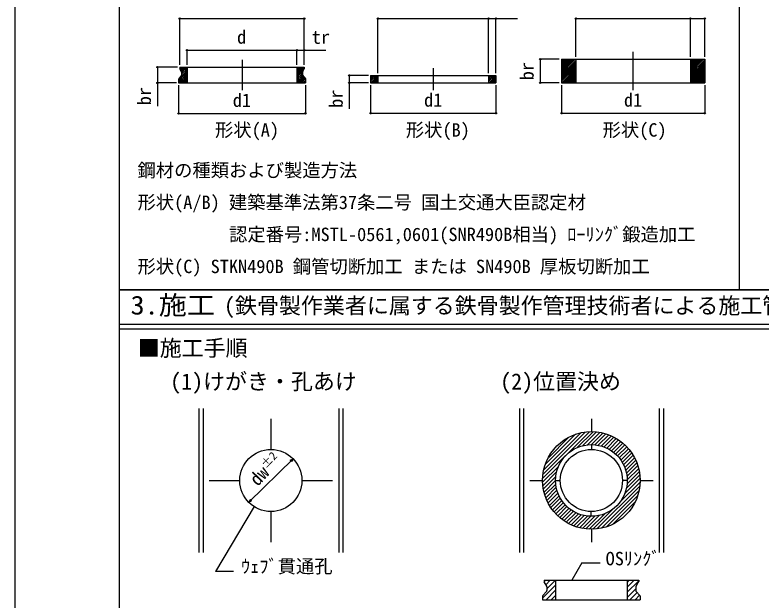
# Model space of a CAD drawing. Units: millimetres, scale not verified. Extents: x -27088 to 3772, y -2667 to 2667.
# Drawn here: x -3772 to -2142, y -1716 to -438 of the extents above; entities that cross this region are included whole.
import ezdxf
from ezdxf.enums import TextEntityAlignment as Align

# ---------------------------------------------------------------- set-up
doc = ezdxf.new("R2010")
doc.units = ezdxf.units.MM
doc.header["$LTSCALE"] = 8
doc.linetypes.add('USER3', pattern=[50.8, 31.75, -6.35, 6.35, -6.35])
for name, color, linetype in [('0-0_0', 7, 'Continuous'), ('0-1_HARI', 7, 'Continuous'), ('0-2_WAKU', 7, 'Continuous'), ('0-3_SUNPOU', 7, 'Continuous'), ('0-4_HATTI', 7, 'Continuous'), ('0-5_MOJI', 7, 'Continuous'), ('0-6_DEFPOINTS', 7, 'Continuous')]:
    doc.layers.add(name, color=color, linetype=linetype)
doc.styles.add('ＭＳ ゴシック', font='')
doc.styles.get('ＭＳ ゴシック').set_extended_font_data('MS Gothic')

msp = doc.modelspace()

# ---------------------------------------------------------------- hatches: boundary and pattern name
at = {"layer": '0-0_0'}
for points in [[(-3410.316, -445.886, 1), (-3413.316, -445.886, 1)], [(-3138.317, -445.886, 1), (-3141.317, -445.886, 1)], [(-2977.267, -445.886, 1), (-2980.267, -445.886, 1)], [(-2735.667, -445.886, 1), (-2738.667, -445.886, 1)], [(-2719.667, -445.886, 1), (-2722.667, -445.886, 1)], [(-2545.025, -445.886, 1), (-2548.025, -445.886, 1)], [(-2294.626, -445.886, 1), (-2297.626, -445.886, 1)], [(-2263.426, -445.886, 1), (-2266.426, -445.886, 1)], [(-3394.316, -515.171, 1), (-3397.316, -515.171, 1)], [(-3154.317, -515.171, 1), (-3157.317, -515.171, 1)], [(-3138.317, -515.171, 1), (-3141.317, -515.171, 1)], [(-2622.892, -534.882, 1), (-2625.892, -534.882, 1)], [(-3459.025, -552.125, 1), (-3462.025, -552.125, 1)], [(-3039.933, -570.076, 1), (-3042.933, -570.076, 1)], [(-3459.025, -586.525, 1), (-3462.025, -586.525, 1)], [(-3039.933, -586.076, 1), (-3042.933, -586.076, 1)], [(-2622.892, -586.082, 1), (-2625.892, -586.082, 1)], [(-3412.716, -653.191, 1), (-3415.716, -653.191, 1)], [(-3135.917, -653.191, 1), (-3138.917, -653.191, 1)], [(-2993.266, -652.743, 1), (-2996.266, -652.743, 1)], [(-2719.667, -652.743, 1), (-2722.667, -652.743, 1)], [(-2576.225, -652.749, 1), (-2579.225, -652.749, 1)], [(-2263.426, -652.749, 1), (-2266.426, -652.749, 1)]]:
    msp.add_hatch(color=256, dxfattribs=at).paths.add_polyline_path(points)

# ---------------------------------------------------------------- linework, layer by layer
for p, q in [((-2189.109, -1038.4), (-2189.109, 2109.376)), ((1586.7, -1038.4), (-3543.3, -1038.4))]:
    msp.add_line(p, q, dxfattribs=at)
for centre, radius in [((-3411.816, -445.886), 1.5), ((-3139.817, -445.886), 1.5), ((-2978.767, -445.886), 1.5), ((-2737.167, -445.886), 1.5), ((-2721.167, -445.886), 1.5), ((-2546.525, -445.886), 1.5), ((-2296.126, -445.886), 1.5), ((-2264.926, -445.886), 1.5), ((-3395.816, -515.171), 1.5), ((-3155.817, -515.171), 1.5), ((-3139.817, -515.171), 1.5), ((-2624.392, -534.882), 1.5), ((-3460.525, -552.125), 1.5), ((-3041.433, -570.076), 1.5), ((-3460.525, -586.525), 1.5), ((-3041.433, -586.076), 1.5), ((-2624.392, -586.082), 1.5), ((-3414.216, -653.191), 1.5), ((-3137.417, -653.191), 1.5), ((-2994.766, -652.743), 1.5), ((-2721.167, -652.743), 1.5), ((-2577.725, -652.749), 1.5), ((-2264.926, -652.749), 1.5), ((-3212.707, -1454.839), 67.854)]:
    msp.add_circle(centre, radius, dxfattribs=at)
at = {"layer": '0-1_HARI'}
for p, q in [((-2577.725, -534.882), (-2577.725, -586.082)), ((-2577.725, -534.882), (-2264.926, -534.882)), ((-2546.525, -534.882), (-2546.525, -586.082)), ((-2296.126, -534.882), (-2296.126, -586.082)), ((-2264.926, -534.882), (-2264.926, -586.082)), ((-3411.816, -552.125), (-3411.816, -556.125)), ((-3411.816, -552.125), (-3139.817, -552.125)), ((-3395.816, -552.125), (-3395.816, -586.525)), ((-3155.817, -552.125), (-3155.817, -586.525)), ((-3139.817, -552.125), (-3139.817, -556.125)), ((-3407.816, -569.725), (-3414.216, -578.525)), ((-3407.816, -563.325), (-3411.816, -556.125)), ((-3407.816, -563.325), (-3407.816, -569.725)), ((-3143.817, -563.325), (-3139.817, -556.125)), ((-3143.817, -563.325), (-3143.817, -569.725)), ((-3143.817, -569.725), (-3137.417, -577.725)), ((-2994.766, -570.076), (-2994.766, -586.076)), ((-2994.766, -570.076), (-2721.167, -570.076)), ((-2978.767, -570.076), (-2978.767, -586.076)), ((-2737.167, -570.076), (-2737.167, -586.076)), ((-2721.167, -570.076), (-2721.167, -586.076)), ((-3414.216, -578.525), (-3414.216, -586.525)), ((-3414.216, -586.525), (-3137.417, -586.525)), ((-3137.417, -577.725), (-3137.417, -586.525)), ((-2994.766, -586.076), (-2721.167, -586.076)), ((-2577.725, -586.082), (-2264.926, -586.082)), ((-3369.874, -1297.426), (-3369.874, -1612.023)), ((-3360.961, -1297.426), (-3360.961, -1612.023)), ((-3064.191, -1297.426), (-3064.191, -1612.023)), ((-3055.277, -1297.426), (-3055.277, -1612.023)), ((-2669.875, -1297.426), (-2669.875, -1612.023)), ((-2660.962, -1297.426), (-2660.962, -1612.023)), ((-2364.192, -1297.426), (-2364.192, -1612.023)), ((-2355.278, -1297.426), (-2355.278, -1612.023)), ((-2616.001, -1672.744), (-2616.001, -1675.222)), ((-2616.001, -1672.744), (-2409.153, -1672.744)), ((-2610.059, -1685.546), (-2615.651, -1676.459)), ((-2590.833, -1672.744), (-2590.833, -1715.215)), ((-2434.321, -1672.744), (-2434.321, -1715.215)), ((-2415.095, -1685.546), (-2409.503, -1676.459)), ((-2409.153, -1672.744), (-2409.153, -1675.222)), ((-2609.709, -1686.782), (-2609.709, -1695.416)), ((-2415.445, -1686.782), (-2415.445, -1695.416)), ((-2619.147, -1707.486), (-2619.147, -1715.215)), ((-2610.334, -1697.017), (-2618.521, -1705.885)), ((-2414.819, -1697.017), (-2406.633, -1705.885)), ((-2406.007, -1707.486), (-2406.007, -1715.215)), ((-2619.147, -1715.215), (-2406.007, -1715.215))]:
    msp.add_line(p, q, dxfattribs=at)
for radius in [106.57, 78.256, 67.854]:
    msp.add_circle((-2512.577, -1454.724), radius, dxfattribs=at)
for centre, start, end in [((-2613.641, -1675.222), 180, 211.6075), ((-2411.512, -1675.222), 328.3925, 0), ((-2612.068, -1686.782), 0, 31.6075), ((-2413.085, -1686.782), 148.3925, 180), ((-2616.787, -1707.486), 137.29061, 180), ((-2612.068, -1695.416), 317.29061, 0), ((-2413.085, -1695.416), 180, 222.70939), ((-2408.366, -1707.486), 0, 42.70939)]:
    msp.add_arc(centre, 2.36, start, end, dxfattribs=at)
at = {"layer": '0-2_WAKU'}
for p, q in [((-3543.3, -2438.4), (-3543.3, 2109.376)), ((-3543.3, -1038.4), (1586.7, -1038.4)), ((-3543.3, -1113.4), (1586.7, -1113.4)), ((-3543.3, -1123.4), (1586.7, -1123.4))]:
    msp.add_line(p, q, dxfattribs=at)
at = {"layer": '0-3_SUNPOU'}
for p, q in [((-3411.816, -445.886), (-3139.817, -445.886)), ((-3411.816, -547.125), (-3411.816, -445.886)), ((-3139.817, -533.601), (-3139.817, -445.886)), ((-2978.767, -445.886), (-2673.73, -445.886)), ((-2978.767, -565.076), (-2978.767, -445.886)), ((-2737.167, -551.552), (-2737.167, -445.886)), ((-2737.167, -565.076), (-2737.167, -445.886)), ((-2721.167, -565.076), (-2721.167, -445.886)), ((-2546.525, -445.886), (-2264.926, -445.886)), ((-2546.525, -529.882), (-2546.525, -445.886)), ((-2296.126, -516.358), (-2296.126, -445.886)), ((-2296.126, -529.882), (-2296.126, -445.886)), ((-2264.926, -529.882), (-2264.926, -445.886)), ((-3155.817, -547.125), (-3155.817, -515.171)), ((-3155.817, -547.125), (-3155.817, -515.171)), ((-3139.817, -547.125), (-3139.817, -510.171)), ((-3460.525, -552.125), (-3460.525, -637.62)), ((-3416.458, -552.125), (-3460.525, -552.125)), ((-3041.433, -570.076), (-3041.433, -643.172)), ((-2999.766, -570.076), (-3041.433, -570.076)), ((-3418.858, -586.525), (-3460.525, -586.525)), ((-2999.766, -586.076), (-3041.433, -586.076)), ((-2582.725, -586.082), (-2624.392, -586.082)), ((-3414.216, -591.525), (-3414.216, -653.191)), ((-3137.417, -591.525), (-3137.417, -653.191)), ((-2994.766, -591.076), (-2994.766, -652.743)), ((-2721.167, -591.076), (-2721.167, -652.743)), ((-2264.926, -591.082), (-2264.926, -652.749)), ((-3414.216, -653.191), (-3137.417, -653.191)), ((-2994.766, -652.743), (-2721.167, -652.743)), ((-3212.707, -1320.147), (-3212.707, -1386.984)), ((-2512.577, -1320.032), (-2512.577, -1348.155)), ((-2512.406, -1376.469), (-2512.406, -1386.871)), ((-3164.381, -1407.217), (-3261.033, -1502.46)), ((-3169.948, -1411.277), (-3164.381, -1407.217)), ((-3164.381, -1407.217), (-3168.686, -1412.605)), ((-3167.933, -1410.616), (-3168.625, -1411.278)), ((-3167.097, -1410.616), (-3168.155, -1411.941)), ((-3166.444, -1410.616), (-3167.649, -1412.603)), ((-3347.399, -1454.839), (-3280.561, -1454.839)), ((-3144.852, -1454.839), (-3078.015, -1454.839)), ((-2647.269, -1454.724), (-2619.147, -1454.724)), ((-2590.833, -1454.554), (-2580.43, -1454.554)), ((-2434.321, -1454.895), (-2444.723, -1454.895)), ((-2406.007, -1454.724), (-2377.885, -1454.724)), ((-3256.892, -1496.953), (-3261.033, -1502.46)), ((-3261.033, -1502.46), (-3255.583, -1498.234)), ((-3259.001, -1498.878), (-3257.908, -1496.951)), ((-3256.891, -1496.951), (-3258.34, -1498.878)), ((-3258.34, -1498.878), (-3257.427, -1497.664)), ((-3257.908, -1496.951), (-3257.543, -1496.309)), ((-3257.543, -1496.309), (-3256.891, -1496.951)), ((-3257.427, -1497.664), (-3256.891, -1496.951)), ((-3256.166, -1497.664), (-3257.398, -1498.878)), ((-3257.398, -1498.878), (-3256.746, -1498.236)), ((-3256.891, -1496.951), (-3256.166, -1497.664)), ((-3256.746, -1498.236), (-3256.166, -1497.664)), ((-3256.414, -1498.878), (-3255.585, -1498.236)), ((-3255.585, -1498.236), (-3256.414, -1498.878)), ((-3256.166, -1497.664), (-3255.585, -1498.236)), ((-3255.585, -1498.236), (-3254.932, -1498.878)), ((-3249.52, -1511.839), (-3333.895, -1653.925)), ((-3212.707, -1522.693), (-3212.707, -1589.531)), ((-2512.747, -1532.98), (-2512.747, -1522.578)), ((-2512.577, -1561.294), (-2512.577, -1589.417)), ((-2533.113, -1634.606), (-2555.239, -1672.744)), ((-2533.113, -1634.606), (-2493.763, -1634.606)), ((-3294.359, -1653.925), (-3333.895, -1653.925))]:
    msp.add_line(p, q, dxfattribs=at)
at = {"layer": '0-3_SUNPOU', "linetype": 'USER3'}
for p, q in [((-2421.776, -518.882), (-2421.776, -602.082)), ((-3275.817, -536.125), (-3275.817, -602.525)), ((-2858.417, -554.076), (-2858.417, -602.076))]:
    msp.add_line(p, q, dxfattribs=at)
at = {"layer": '0-3_SUNPOU'}
for points in [[(-3395.816, -547.125), (-3395.816, -515.171), (-3092.38, -515.171)], [(-2582.725, -534.882), (-2624.392, -534.882), (-2624.392, -586.082)], [(-2577.725, -591.082), (-2577.725, -652.749), (-2264.926, -652.749)], [(-3169.042, -1410.616), (-3169.95, -1411.278), (-3170.582, -1410.616)], [(-3168.625, -1411.278), (-3169.317, -1411.941), (-3169.95, -1411.278), (-3169.042, -1410.616)], [(-3168.155, -1411.941), (-3168.684, -1412.603), (-3169.317, -1411.941), (-3167.933, -1410.616)], [(-3167.649, -1412.603), (-3168.051, -1413.266), (-3168.684, -1412.603), (-3167.097, -1410.616)], [(-3164.381, -1407.217), (-3167.933, -1410.616), (-3164.381, -1407.217)], [(-3257.398, -1498.878), (-3261.033, -1502.46), (-3257.398, -1498.878)]]:
    msp.add_lwpolyline(points, dxfattribs=at)
for points in [[(-3168.051, -1413.266), (-3170.582, -1410.616), (-3164.381, -1407.217)], [(-3254.932, -1498.878), (-3257.543, -1496.309), (-3261.033, -1502.46)]]:
    msp.add_lwpolyline(points, close=True, dxfattribs=at)
at = {"layer": '0-4_HATTI'}
for p, q in [((-2577.725, -564.856), (-2547.752, -534.882)), ((-2577.725, -561.264), (-2551.344, -534.882)), ((-2577.725, -557.672), (-2554.936, -534.882)), ((-2577.725, -554.08), (-2558.528, -534.882)), ((-2577.725, -550.488), (-2562.12, -534.882)), ((-2577.725, -546.896), (-2565.712, -534.882)), ((-2577.725, -543.304), (-2569.304, -534.882)), ((-2577.725, -539.712), (-2572.896, -534.882)), ((-2577.725, -536.12), (-2576.488, -534.882)), ((-2577.725, -568.448), (-2546.525, -537.248)), ((-2296.126, -563.44), (-2267.568, -534.882)), ((-2296.126, -559.848), (-2271.16, -534.882)), ((-2296.126, -556.256), (-2274.752, -534.882)), ((-2296.126, -552.664), (-2278.344, -534.882)), ((-2296.126, -549.072), (-2281.936, -534.882)), ((-2296.126, -545.48), (-2285.528, -534.882)), ((-2296.126, -541.888), (-2289.12, -534.882)), ((-2296.126, -538.296), (-2292.713, -534.882)), ((-2296.126, -567.032), (-2264.926, -535.832)), ((-3411.816, -553.725), (-3410.216, -552.125)), ((-3411.391, -556.891), (-3406.624, -552.125)), ((-3410.108, -559.2), (-3403.032, -552.125)), ((-3408.825, -561.51), (-3399.44, -552.125)), ((-3407.816, -564.093), (-3395.848, -552.125)), ((-3155.817, -567.132), (-3140.809, -552.125)), ((-3155.817, -563.54), (-3144.401, -552.125)), ((-3155.817, -559.948), (-3147.993, -552.125)), ((-3155.817, -556.356), (-3151.585, -552.125)), ((-3155.817, -552.764), (-3155.177, -552.125)), ((-2577.725, -572.041), (-2546.525, -540.841)), ((-2577.725, -575.633), (-2546.525, -544.433)), ((-2577.725, -579.225), (-2546.525, -548.025)), ((-2577.725, -582.817), (-2546.525, -551.617)), ((-2296.126, -570.624), (-2264.926, -539.425)), ((-2296.126, -574.217), (-2264.926, -543.017)), ((-2296.126, -577.809), (-2264.926, -546.609)), ((-2296.126, -581.401), (-2264.926, -550.201)), ((-2296.126, -584.993), (-2264.926, -553.793)), ((-3414.216, -581.269), (-3395.816, -562.869)), ((-3414.216, -584.862), (-3395.816, -566.462)), ((-3412.288, -586.525), (-3395.816, -570.054)), ((-3411.956, -575.417), (-3395.816, -559.277)), ((-3407.816, -567.685), (-3395.816, -555.685)), ((-3155.817, -570.725), (-3139.817, -554.725)), ((-3155.817, -574.317), (-3142.556, -561.056)), ((-3155.817, -577.909), (-3143.817, -565.909)), ((-3155.817, -581.501), (-3143.817, -569.501)), ((-2994.766, -582.563), (-2982.28, -570.076)), ((-2994.766, -578.971), (-2985.872, -570.076)), ((-2994.766, -575.379), (-2989.464, -570.076)), ((-2994.766, -571.787), (-2993.056, -570.076)), ((-2994.688, -586.076), (-2978.767, -570.155)), ((-2737.167, -583.594), (-2723.649, -570.076)), ((-2737.167, -580.002), (-2727.241, -570.076)), ((-2737.167, -576.41), (-2730.833, -570.076)), ((-2737.167, -572.818), (-2734.425, -570.076)), ((-2577.399, -586.082), (-2546.525, -555.209)), ((-2573.807, -586.082), (-2546.525, -558.801)), ((-2570.215, -586.082), (-2546.525, -562.393)), ((-2566.623, -586.082), (-2546.525, -565.985)), ((-2563.031, -586.082), (-2546.525, -569.577)), ((-2293.623, -586.082), (-2264.926, -557.385)), ((-2290.031, -586.082), (-2264.926, -560.977)), ((-2286.439, -586.082), (-2264.926, -564.569)), ((-2282.847, -586.082), (-2264.926, -568.161)), ((-3408.695, -586.525), (-3395.816, -573.646)), ((-3405.103, -586.525), (-3395.816, -577.238)), ((-3401.511, -586.525), (-3395.816, -580.83)), ((-3397.919, -586.525), (-3395.816, -584.422)), ((-3155.817, -585.093), (-3142.32, -571.596)), ((-3153.656, -586.525), (-3140.723, -573.592)), ((-3150.064, -586.525), (-3139.127, -575.587)), ((-3146.472, -586.525), (-3137.53, -577.583)), ((-3142.88, -586.525), (-3137.417, -581.061)), ((-3139.288, -586.525), (-3137.417, -584.653)), ((-2991.096, -586.076), (-2978.767, -573.747)), ((-2987.504, -586.076), (-2978.767, -577.339)), ((-2983.912, -586.076), (-2978.767, -580.931)), ((-2980.319, -586.076), (-2978.767, -584.523)), ((-2736.057, -586.076), (-2721.167, -571.186)), ((-2732.465, -586.076), (-2721.167, -574.779)), ((-2728.873, -586.076), (-2721.167, -578.371)), ((-2725.28, -586.076), (-2721.167, -581.963)), ((-2721.688, -586.076), (-2721.167, -585.555)), ((-2559.438, -586.082), (-2546.525, -573.169)), ((-2555.846, -586.082), (-2546.525, -576.762)), ((-2552.254, -586.082), (-2546.525, -580.354)), ((-2548.662, -586.082), (-2546.525, -583.946)), ((-2279.255, -586.082), (-2264.926, -571.753)), ((-2275.663, -586.082), (-2264.926, -575.346)), ((-2272.071, -586.082), (-2264.926, -578.938)), ((-2268.478, -586.082), (-2264.926, -582.53)), ((-2619.055, -1450.302), (-2516.999, -1348.247)), ((-2618.307, -1441.376), (-2525.925, -1348.994)), ((-2616.578, -1431.468), (-2535.833, -1350.723)), ((-2543.346, -1382.771), (-2508.796, -1348.222)), ((-2531.084, -1378.688), (-2501.164, -1348.768)), ((-2521.158, -1376.94), (-2494.003, -1349.786)), ((-2512.508, -1376.468), (-2487.248, -1351.209)), ((-2613.353, -1420.065), (-2547.237, -1353.948)), ((-2607.238, -1405.771), (-2561.53, -1360.064)), ((-2504.724, -1376.863), (-2480.848, -1352.988)), ((-2497.598, -1377.915), (-2474.769, -1355.087)), ((-2491.004, -1379.501), (-2468.983, -1357.479)), ((-2484.865, -1381.539), (-2463.469, -1360.144)), ((-2479.125, -1383.978), (-2458.211, -1363.065)), ((-2473.749, -1386.78), (-2453.198, -1366.23)), ((-2468.71, -1389.92), (-2448.42, -1369.63)), ((-2463.99, -1393.378), (-2443.871, -1373.259)), ((-2459.579, -1397.146), (-2439.546, -1377.113)), ((-2455.472, -1401.217), (-2435.443, -1381.189)), ((-2451.667, -1405.591), (-2431.563, -1385.487)), ((-2448.171, -1410.273), (-2427.907, -1390.009)), ((-2444.993, -1415.273), (-2424.479, -1394.759)), ((-2442.149, -1420.608), (-2421.285, -1399.744)), ((-2439.665, -1426.302), (-2418.334, -1404.971)), ((-2437.575, -1432.391), (-2415.638, -1410.454)), ((-2435.932, -1438.926), (-2413.212, -1416.206)), ((-2619.079, -1458.505), (-2584.53, -1423.956)), ((-2434.81, -1445.983), (-2411.076, -1422.249)), ((-2434.328, -1453.679), (-2409.257, -1428.608)), ((-2618.534, -1466.138), (-2588.613, -1436.217)), ((-2617.516, -1473.298), (-2590.361, -1446.143)), ((-2439.929, -1483.816), (-2406.112, -1449.999)), ((-2436.24, -1471.948), (-2406.719, -1442.427)), ((-2434.679, -1462.209), (-2407.789, -1435.319)), ((-2616.093, -1480.054), (-2590.833, -1454.794)), ((-2614.314, -1486.453), (-2590.438, -1462.577)), ((-2500.346, -1560.59), (-2406.711, -1466.955)), ((-2451.173, -1503.238), (-2406.061, -1458.127)), ((-2612.215, -1492.532), (-2589.386, -1469.704)), ((-2609.822, -1498.318), (-2587.801, -1476.297)), ((-2607.158, -1503.832), (-2585.762, -1482.437)), ((-2490.577, -1558.999), (-2408.303, -1476.725)), ((-2604.237, -1509.09), (-2583.323, -1488.176)), ((-2601.071, -1514.103), (-2580.521, -1493.552)), ((-2597.671, -1518.881), (-2577.382, -1498.592)), ((-2479.397, -1555.997), (-2411.304, -1487.904)), ((-2594.042, -1523.431), (-2573.923, -1503.311)), ((-2590.189, -1527.755), (-2570.155, -1507.722)), ((-2586.113, -1531.858), (-2566.084, -1511.829)), ((-2581.815, -1535.738), (-2561.71, -1515.634)), ((-2465.605, -1550.384), (-2416.917, -1501.696)), ((-2577.292, -1539.395), (-2557.028, -1519.13)), ((-2572.542, -1542.823), (-2552.028, -1522.309)), ((-2567.557, -1546.017), (-2546.693, -1525.152)), ((-2562.33, -1548.968), (-2540.999, -1527.637)), ((-2556.848, -1551.664), (-2534.91, -1529.726)), ((-2551.095, -1554.09), (-2528.375, -1531.369)), ((-2524.874, -1560.582), (-2495.353, -1531.062)), ((-2517.303, -1561.189), (-2483.486, -1527.372)), ((-2509.175, -1561.24), (-2464.063, -1516.128)), ((-2545.052, -1556.225), (-2521.318, -1532.491)), ((-2538.693, -1558.045), (-2513.622, -1532.974)), ((-2531.983, -1559.513), (-2505.092, -1532.622)), ((-2613.405, -1672.744), (-2615.998, -1675.337)), ((-2602.282, -1672.744), (-2611.973, -1682.435)), ((-2591.16, -1672.744), (-2609.709, -1691.293)), ((-2419.311, -1672.744), (-2434.321, -1687.754)), ((-2430.434, -1672.744), (-2434.321, -1676.631)), ((-2409.153, -1673.709), (-2434.321, -1698.877)), ((-2590.833, -1683.54), (-2619.147, -1711.854)), ((-2590.833, -1694.663), (-2611.385, -1715.215)), ((-2415.445, -1691.124), (-2434.321, -1709.999)), ((-2590.833, -1705.785), (-2600.262, -1715.215)), ((-2412.609, -1699.411), (-2428.413, -1715.215)), ((-2407.271, -1705.194), (-2417.291, -1715.215))]:
    msp.add_line(p, q, dxfattribs=at)
at = {"layer": '0-6_DEFPOINTS'}
msp.add_line((-3771.9, 2667), (-3771.9, -2667), dxfattribs=at)

# ---------------------------------------------------------------- texts
at = {"layer": '0-0_0', "style": 'ＭＳ ゴシック'}
for s, p in [('鋼材の種類および製造方法', (-3504.183, -800.776)), ('形状(A/B) 建築基準法第37条二号 国土交通大臣認定材', (-3504.183, -870.776)), ('\u3000\u3000\u3000\u3000\u3000認定番号:MSTL-0561,0601(SNR490B相当) ﾛｰﾘﾝｸﾞ鍛造加工', (-3504.183, -940.776)), ('形状(C) STKN490B 鋼管切断加工 または SN490B 厚板切断加工', (-3504.183, -1010.776)), ('OSﾘﾝｸﾞ', (-2481.482, -1648.847)), ('ｳｪﾌﾞ貫通孔', (-3278.032, -1665.687))]:
    msp.add_text(s, height=29.33, dxfattribs=at).set_placement(p, align=Align.BOTTOM_LEFT)
msp.add_text('dw', height=29.33, rotation=45.422, dxfattribs=at).set_placement((-3235.639, -1474.98), align=Align.BOTTOM_LEFT)
at = {"layer": '0-2_WAKU', "style": 'ＭＳ ゴシック', "width": 1.1}
msp.add_text('3.施工', height=41.06, dxfattribs=at).set_placement((-3519.301, -1104.699), align=Align.BOTTOM_LEFT)
at = {"layer": '0-2_WAKU', "style": 'ＭＳ ゴシック'}
for s, p in [('■施工手順', (-3503.598, -1193.745)), ('(1)けがき・孔あけ', (-3432.729, -1266.678)), ('(2)位置決め', (-2711.798, -1266.678))]:
    msp.add_text(s, height=35.19, dxfattribs=at).set_placement(p, align=Align.BOTTOM_LEFT)
msp.add_text('±2', height=18.33, rotation=45.422, dxfattribs=at).set_placement((-3219.638, -1433.288), align=Align.BOTTOM_LEFT)
at = {"layer": '0-3_SUNPOU', "style": 'ＭＳ ゴシック'}
for s, p in [('d', (-3286.673, -509.68)), ('tr', (-3123.553, -509.884)), ('d1', (-3295.994, -647.7)), ('d1', (-2878.144, -647.252)), ('d1', (-2441.503, -647.258))]:
    msp.add_text(s, height=29.33, dxfattribs=at).set_placement(p, align=Align.BOTTOM_LEFT)
for p in [(-2629.883, -580.772), (-3466.016, -635.362), (-3046.924, -640.914)]:
    msp.add_text('br', height=29.33, rotation=90, dxfattribs=at).set_placement(p, align=Align.BOTTOM_LEFT)
at = {"layer": '0-5_MOJI', "style": 'ＭＳ ゴシック'}
for s, height, p in [('形状(A)', 29.33, (-3334.818, -712.699)), ('形状(B)', 29.33, (-2917.997, -712.699)), ('形状(C)', 29.33, (-2488.109, -712.699)), ('(鉄骨製作業者に属する鉄骨製作管理技術者による施工管理のもと,溶接施工を行うこと。OSﾘﾝｸﾞ納品時に付属している｢OSﾘﾝｸﾞ溶接施工ﾏﾆｭｱﾙ｣を必ず確認すること) ', 35.19, (-3315.099, -1101.041))]:
    msp.add_text(s, height=height, dxfattribs=at).set_placement(p, align=Align.BOTTOM_LEFT)

doc.saveas('drawing.dxf')
